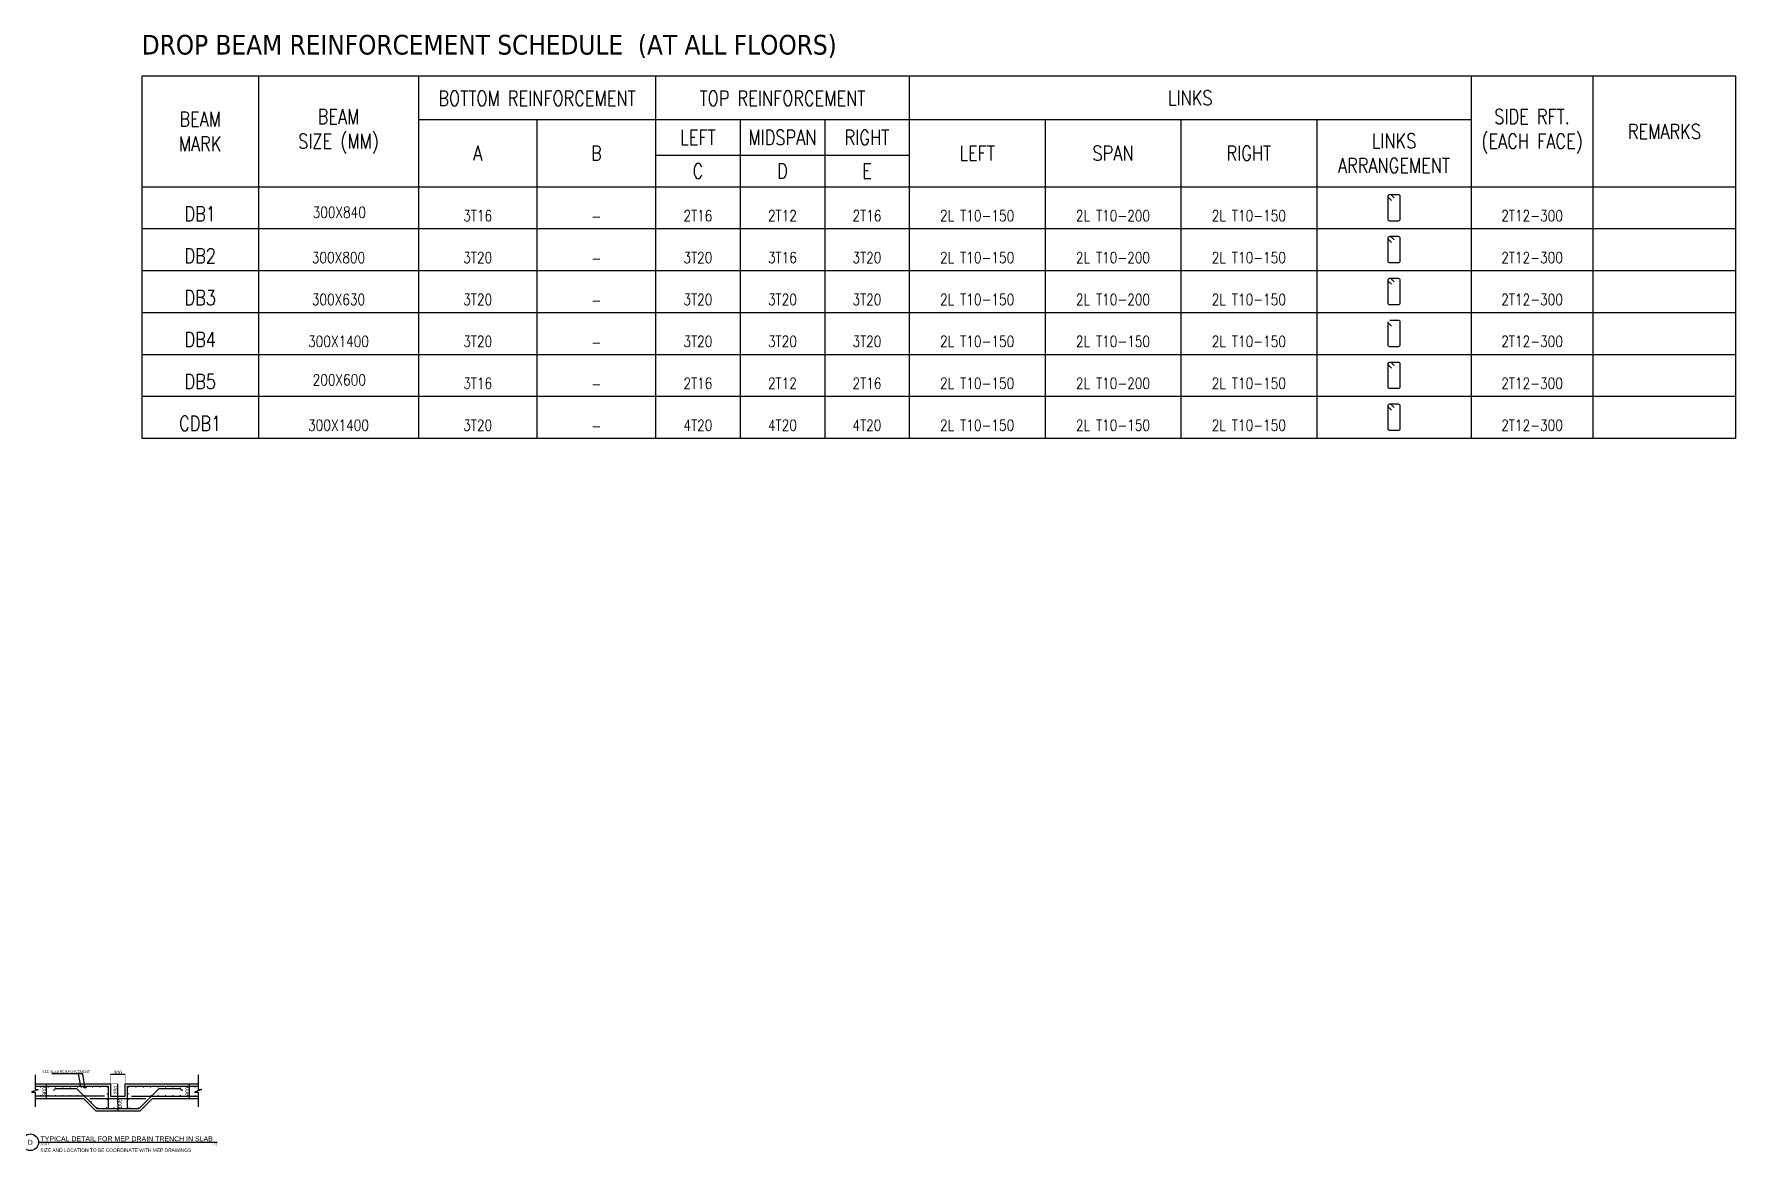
# Model space of a CAD drawing. Header units: inches. Extents: x -1387 to 66769, y -34670 to 11651.
# Drawn here: x 21640 to 56159, y -11027 to 11651 of the extents above; entities that cross this region are included whole.
import ezdxf
from ezdxf.enums import TextEntityAlignment as Align

# ---------------------------------------------------------------- set-up
doc = ezdxf.new("R2010")
doc.units = ezdxf.units.IN
doc.header["$MEASUREMENT"] = 0
doc.linetypes.add('typical details$0$DOT', pattern=[6.35, 0, -6.35])
doc.linetypes.add('typical details$0$HIDDEN', pattern=[9.525, 6.35, -3.175])
for name, color, linetype in [('typical details$0$S-Anno-Arrow', 83, 'Continuous'), ('typical details$0$S-Anno-Detail-Text', 41, 'Continuous'), ('typical details$0$S-Anno-Dim', 41, 'Continuous'), ('typical details$0$S-Anno-Reinf. Section-1', 60, 'Continuous'), ('typical details$0$S-Anno-Reinf. Section-2', 6, 'Continuous'), ('typical details$0$S-Anno-Sec-Line', 223, 'Continuous'), ('typical details$0$S-Anno-Symb-Detl @ 100', 42, 'Continuous'), ('typical details$0$S-Anno-Symb-Text2', 41, 'Continuous'), ('typical details$0$S-Anno-Symb-Txt', 140, 'Continuous'), ('typical details$0$S-Anno-Symb-Txt1', 140, 'Continuous'), ('XS - Beam Schedule$0$S-LEGEND', 2, 'Continuous'), ('XS - Beam Schedule$0$S-RBAR', 4, 'Continuous'), ('XS - Beam Schedule$0$S-TABLE', 155, 'Continuous'), ('XS - Beam Schedule$0$S-TEXT-TABLE', 91, 'Continuous')]:
    doc.layers.add(name, color=color, linetype=linetype)
doc.styles.add('typical details$0$01-EHAF-Arial Black', font='arial.ttf', dxfattribs={"height": 2.5})
doc.styles.add('typical details$0$02-EHAF-Arial', font='arial.ttf', dxfattribs={"height": 2})
doc.styles.add('typical details$0$04-EHAF-Arial', font='arial.ttf', dxfattribs={"height": 2})
doc.styles.add('typical details$0$DIM20', font='ARIALN.TTF')
doc.styles.add('typical details$0$S-DIMS', font='romant.shx', dxfattribs={"width": 0.8})
doc.styles.add('typical details$0$S-TEXT-ARIAL', font='arial.ttf')
doc.styles.add('XS - Beam Schedule$0$APG TABLE TXT', font='Simplex.shx', dxfattribs={"width": 0.8})
doc.styles.add('XS - Beam Schedule$0$S-Tahoma', font='tahoma.ttf')
doc.dimstyles.new('typical details$0$1-20', dxfattribs={"dimtxt": 75, "dimasz": 25, "dimexe": 1.5, "dimexo": 1.5, "dimgap": 0.8, "dimtad": 1, "dimdec": 0, "dimrnd": 50, "dimzin": 3, "dimdsep": 46, "dimtxsty": 'typical details$0$DIM20', "dimblk": 'typical details$0$QGA.01.S2.COLUMNS$0$_ArchTick', "dimcen": 2.5, "dimclrd": 1, "dimclre": 3, "dimclrt": 41, "dimazin": 2, "dimtfac": 0.75, "dimtdec": 0, "dimtix": 1, "dimtmove": 1, "dimatfit": 3, "dimfxl": 1, "dimtolj": 1, "dimtzin": 0, "dimarcsym": 0})
doc.dimstyles.new('typical details$0$S-DIMS', dxfattribs={"dimtxt": 220, "dimasz": 140, "dimexe": 70, "dimexo": 70, "dimgap": 100, "dimtad": 1, "dimdec": 0, "dimzin": 0, "dimdsep": 46, "dimtxsty": 'typical details$0$S-DIMS', "dimblk": 'typical details$0$_Oblique', "dimcen": 0.07, "dimdle": 70, "dimclrd": 2, "dimclre": 2, "dimclrt": 3, "dimadec": 0, "dimazin": 0, "dimtfac": 1, "dimtdec": 0, "dimtix": 1, "dimtmove": 2, "dimatfit": 0, "dimldrblk": 'typical details$0$_Oblique', "dimfxl": 1, "dimtolj": 1, "dimtzin": 0, "dimarcsym": 0})
doc.dimstyles.new('typical details$0$S-RBAR-DIMS', dxfattribs={"dimtxt": 220, "dimasz": 200, "dimexe": 0, "dimexo": 0, "dimgap": 0.01, "dimtad": 0, "dimdec": 0, "dimzin": 0, "dimdsep": 46, "dimtxsty": 'typical details$0$S-TEXT-ARIAL', "dimcen": 0.09, "dimse1": 1, "dimse2": 1, "dimclrd": 20, "dimclrt": 20, "dimadec": 0, "dimazin": 0, "dimtfac": 1, "dimtdec": 0, "dimtofl": 0, "dimtmove": 0, "dimatfit": 3, "dimfxl": 1, "dimtolj": 1, "dimtzin": 0, "dimarcsym": 0})

# ---------------------------------------------------------------- blocks, each defined once
blk = doc.blocks.new('typical details$0$QGA.01.S2.COLUMNS$0$_ArchTick')
at = {"color": 0, "linetype": 'ByBlock', "const_width": 0.15}
blk.add_lwpolyline([(-0.5, -0.5), (0.5, 0.5)], dxfattribs=at)
blk = doc.blocks.new('*D45')
at = {"layer": 'DEFPOINTS', "color": 0, "transparency": 16777216}
for p in [(23190, -9456), (23190, -9895), (23490, -9895)]:
    blk.add_point(p, dxfattribs=at)
at = {"layer": 'typical details$0$S-Anno-Dim', "color": 3, "linetype": 'typical details$0$DOT', "lineweight": -2, "transparency": 16777216}
for p, q in [((23190, -9893), (23190, -9455)), ((23490, -9893), (23490, -9455))]:
    blk.add_line(p, q, dxfattribs=at)
at = {"layer": 'typical details$0$S-Anno-Dim', "color": 1, "lineweight": -2, "transparency": 16777216}
blk.add_line((23490, -9456), (23190, -9456), dxfattribs=at)
at = {"layer": 'typical details$0$S-Anno-Dim', "color": 1, "lineweight": -2, "transparency": 16777216, "xscale": 25, "yscale": 25, "zscale": 25, "rotation": 180}
blk.add_blockref('typical details$0$QGA.01.S2.COLUMNS$0$_ArchTick', (23190, -9456), dxfattribs=at)
at = {"layer": 'typical details$0$S-Anno-Dim', "color": 1, "lineweight": -2, "transparency": 16777216, "xscale": 25, "yscale": 25, "zscale": 25}
blk.add_blockref('typical details$0$QGA.01.S2.COLUMNS$0$_ArchTick', (23490, -9456), dxfattribs=at)
at = {"layer": 'typical details$0$S-Anno-Dim', "color": 41, "transparency": 16777216, "insert": (23340, -9417), "char_height": 75, "attachment_point": 5, "style": 'typical details$0$DIM20'}
blk.add_mtext('\\A1;300', dxfattribs=at)
blk = doc.blocks.new('*D46')
at = {"layer": 'DEFPOINTS', "color": 0, "transparency": 16777216}
for p in [(23190, -9645), (23190, -9895), (23335, -9895)]:
    blk.add_point(p, dxfattribs=at)
at = {"layer": 'typical details$0$S-Anno-Dim', "color": 3, "linetype": 'typical details$0$DOT', "lineweight": -2, "transparency": 16777216}
for p, q in [((23192, -9645), (23337, -9645)), ((23192, -9895), (23337, -9895))]:
    blk.add_line(p, q, dxfattribs=at)
at = {"layer": 'typical details$0$S-Anno-Dim', "color": 1, "lineweight": -2, "transparency": 16777216}
blk.add_line((23335, -9645), (23335, -9895), dxfattribs=at)
at = {"layer": 'typical details$0$S-Anno-Dim', "color": 1, "lineweight": -2, "transparency": 16777216, "xscale": 25, "yscale": 25, "zscale": 25}
for p, rotation in [((23335, -9645), 90), ((23335, -9895), 270)]:
    blk.add_blockref('typical details$0$QGA.01.S2.COLUMNS$0$_ArchTick', p, dxfattribs=dict(at, rotation=rotation))
at = {"layer": 'typical details$0$S-Anno-Dim', "color": 41, "transparency": 16777216, "insert": (23296, -9770), "char_height": 75, "attachment_point": 5, "rotation": 90, "style": 'typical details$0$DIM20'}
blk.add_mtext('\\A1;250', dxfattribs=at)
blk = doc.blocks.new('*D40')
at = {"layer": 'DEFPOINTS', "color": 0, "transparency": 16777216}
for p in [(23335, -9895), (23339, -10195), (23339, -10195)]:
    blk.add_point(p, dxfattribs=at)
at = {"layer": 'typical details$0$S-Anno-Dim', "color": 1, "lineweight": -2, "transparency": 16777216}
blk.add_line((23335, -9895), (23339, -10195), dxfattribs=at)
at = {"layer": 'typical details$0$S-Anno-Dim', "color": 1, "lineweight": -2, "transparency": 16777216, "xscale": 25, "yscale": 25, "zscale": 25}
for p, rotation in [((23335, -9895), 90.75840229315322), ((23339, -10195), 270.7584022931533)]:
    blk.add_blockref('typical details$0$QGA.01.S2.COLUMNS$0$_ArchTick', p, dxfattribs=dict(at, rotation=rotation))
at = {"layer": 'typical details$0$S-Anno-Dim', "color": 41, "transparency": 16777216, "insert": (23376, -10044), "char_height": 75, "attachment_point": 5, "rotation": 270.7584, "style": 'typical details$0$DIM20'}
blk.add_mtext('\\A1;300', dxfattribs=at)
blk = doc.blocks.new('*D41')
at = {"layer": 'DEFPOINTS', "color": 0, "transparency": 16777216}
for p in [(24789, -9645), (24789, -9952), (24789, -9952)]:
    blk.add_point(p, dxfattribs=at)
at = {"layer": 'typical details$0$S-Anno-Dim', "color": 1, "lineweight": -2, "transparency": 16777216}
blk.add_line((24789, -9645), (24789, -9952), dxfattribs=at)
at = {"layer": 'typical details$0$S-Anno-Dim', "color": 1, "lineweight": -2, "transparency": 16777216, "xscale": 25, "yscale": 25, "zscale": 25}
for p, rotation in [((24789, -9645), 90), ((24789, -9952), 270)]:
    blk.add_blockref('typical details$0$QGA.01.S2.COLUMNS$0$_ArchTick', p, dxfattribs=dict(at, rotation=rotation))
at = {"layer": 'typical details$0$S-Anno-Dim', "color": 41, "transparency": 16777216, "insert": (24750, -9798), "char_height": 75, "attachment_point": 5, "rotation": 90, "style": 'typical details$0$DIM20'}
blk.add_mtext('\\A1;300', dxfattribs=at)
blk = doc.blocks.new('*U37')
blk.add_line((7.5, 0), (168.6, 0))
blk.add_circle((0, 0), 7.5)
at = {"layer": 'typical details$0$S-Anno-Symb-Text2', "style": 'typical details$0$02-EHAF-Arial'}
blk.add_text('SCALE', height=1.8, dxfattribs=at).set_placement((9.2, -1), align=Align.TOP_LEFT)
at = {"layer": 'typical details$0$S-Anno-Symb-Text2', "style": 'typical details$0$01-EHAF-Arial Black'}
blk.add_attdef('DWGNO', text='', height=4.5, dxfattribs=at).set_placement((0, 0), align=Align.MIDDLE_CENTER)
at = {"layer": 'typical details$0$S-Anno-Symb-Text2', "style": 'typical details$0$02-EHAF-Arial', "flags": 8}
blk.add_attdef('SCL', text='', height=1.8, dxfattribs=at).set_placement((168.6, -1), align=Align.TOP_RIGHT)
at = {"layer": 'typical details$0$S-Anno-Symb-Txt1', "style": 'typical details$0$01-EHAF-Arial Black'}
blk.add_attdef('TTL', text='', height=4.5, dxfattribs=at).set_placement((9.2, -0.4), align=Align.BOTTOM_LEFT)
blk = doc.blocks.new('*D42')
at = {"layer": 'DEFPOINTS', "color": 0, "transparency": 16777216}
for p in [(21889, -9645), (21889, -9952), (21889, -9952)]:
    blk.add_point(p, dxfattribs=at)
at = {"layer": 'typical details$0$S-Anno-Dim', "color": 1, "lineweight": -2, "transparency": 16777216}
blk.add_line((21889, -9645), (21889, -9952), dxfattribs=at)
at = {"layer": 'typical details$0$S-Anno-Dim', "color": 1, "lineweight": -2, "transparency": 16777216, "xscale": 25, "yscale": 25, "zscale": 25}
for p, rotation in [((21889, -9645), 90), ((21889, -9952), 270)]:
    blk.add_blockref('typical details$0$QGA.01.S2.COLUMNS$0$_ArchTick', p, dxfattribs=dict(at, rotation=rotation))
at = {"layer": 'typical details$0$S-Anno-Dim', "color": 41, "transparency": 16777216, "insert": (21850, -9798), "char_height": 75, "attachment_point": 5, "rotation": 90, "style": 'typical details$0$DIM20'}
blk.add_mtext('\\A1;300', dxfattribs=at)
blk = doc.blocks.new('typical details$0$_DotBlank')
at = {"color": 0, "linetype": 'ByBlock', "lineweight": -2}
blk.add_line((-0.5, 0), (-1, 0), dxfattribs=at)
blk.add_circle((0, 0), 0.5, dxfattribs=at)
blk = doc.blocks.new('typical details$0$_Oblique')
at = {"color": 0, "linetype": 'ByBlock', "lineweight": -2}
blk.add_line((-0.5, -0.5), (0.5, 0.5), dxfattribs=at)

msp = doc.modelspace()

# ---------------------------------------------------------------- linework, layer by layer
at = {"layer": 'typical details$0$S-Anno-Reinf. Section-1'}
for p, q in [((21661, -9692), (23143.2, -9692)), ((23066.5, -9897.5), (21661, -9897.5)), ((22774.1, -9942), (23906.9, -9942)), ((23143.2, -9692), (23143.2, -10147.5)), ((23537.8, -10147.5), (23537.8, -9692)), ((23537.8, -9692), (24970, -9692)), ((23614.4, -9897.5), (24970, -9897.5))]:
    msp.add_line(p, q, dxfattribs=at)
msp.add_lwpolyline([(22033.4, -9777.9), (22075.2, -9739.3), (22501.9, -9739.3), (22910.1, -10147.5), (23770.9, -10147.5), (24179.1, -9739.3), (24605.8, -9739.3), (24647.6, -9777.9)], dxfattribs=at)
at = {"layer": 'typical details$0$S-Anno-Reinf. Section-2', "const_width": 12}
for points in [[(21780, -9879.7, 1), (21768, -9879.7, 1)], [(21769.1, -9710, -1), (21781.1, -9710, -1)], [(21930, -9879.7, 1), (21918, -9879.7, 1)], [(21919.1, -9710, -1), (21931.1, -9710, -1)], [(22080, -9879.7, 1), (22068, -9879.7, 1)], [(22069.1, -9710, -1), (22081.1, -9710, -1)], [(22230, -9879.7, 1), (22218, -9879.7, 1)], [(22219.1, -9710, -1), (22231.1, -9710, -1)], [(22380, -9879.7, 1), (22368, -9879.7, 1)], [(22369.1, -9710, -1), (22381.1, -9710, -1)], [(22530, -9879.7, 1), (22518, -9879.7, 1)], [(22519.1, -9710, -1), (22531.1, -9710, -1)], [(22670.1, -9879.7, 1), (22658.1, -9879.7, 1)], [(22669.1, -9710, -1), (22681.1, -9710, -1)], [(22802.5, -10003.1, 1), (22790.5, -10003.1, 1)], [(22819.1, -9710, -1), (22831.1, -9710, -1)], [(22969.1, -9710, -1), (22981.1, -9710, -1)], [(23119.1, -9710, -1), (23131.1, -9710, -1)], [(23119.1, -9846.2, -1), (23131.1, -9846.2, -1)], [(23119.1, -9958.8, -1), (23131.1, -9958.8, -1)], [(23358.1, -9958.8, 1), (23346.1, -9958.8, 1)], [(23561.9, -9710, 1), (23549.9, -9710, 1)], [(23561.9, -9846.2, 1), (23549.9, -9846.2, 1)], [(23561.9, -9958.8, 1), (23549.9, -9958.8, 1)], [(23711.9, -9710, 1), (23699.9, -9710, 1)], [(23861.9, -9710, 1), (23849.9, -9710, 1)], [(24011.9, -9710, 1), (23999.9, -9710, 1)], [(24010.9, -9879.7, -1), (24022.9, -9879.7, -1)], [(24161.9, -9710, 1), (24149.9, -9710, 1)], [(24151, -9879.7, -1), (24163, -9879.7, -1)], [(24311.9, -9710, 1), (24299.9, -9710, 1)], [(24301, -9879.7, -1), (24313, -9879.7, -1)], [(24461.9, -9710, 1), (24449.9, -9710, 1)], [(24451, -9879.7, -1), (24463, -9879.7, -1)], [(24611.9, -9710, 1), (24599.9, -9710, 1)], [(24601, -9879.7, -1), (24613, -9879.7, -1)], [(24761.9, -9710, 1), (24749.9, -9710, 1)], [(24751, -9879.7, -1), (24763, -9879.7, -1)], [(24911.9, -9710, 1), (24899.9, -9710, 1)], [(24901, -9879.7, -1), (24913, -9879.7, -1)], [(22927.9, -10128.5, 1), (22915.9, -10128.5, 1)], [(23117.8, -10128.5, 1), (23105.8, -10128.5, 1)], [(23267.8, -10128.5, 1), (23255.8, -10128.5, 1)], [(23417.8, -10128.5, 1), (23405.8, -10128.5, 1)], [(23563.2, -10128.5, -1), (23575.2, -10128.5, -1)], [(23751.9, -10128.5, -1), (23763.9, -10128.5, -1)]]:
    msp.add_lwpolyline(points, format="xyb", close=True, dxfattribs=at)
at = {"layer": 'typical details$0$S-Anno-Sec-Line', "linetype": 'typical details$0$HIDDEN', "ltscale": 0.2}
for points in [[(21661, -9453.2), (21661, -9756.6), (21732.1, -9756.6), (21586.4, -9813), (21661, -9813), (21661, -10114.1)], [(24970, -9453.2), (24970, -9756.6), (25041.1, -9756.6), (24895.4, -9813), (24970, -9813), (24970, -10114.1)]]:
    msp.add_lwpolyline(points, dxfattribs=at)
at = {"layer": 'typical details$0$S-Anno-Sec-Line'}
for points in [[(21661, -9644.8), (23190.5, -9644.8), (23190.5, -9894.8), (23490.5, -9894.8), (23490.5, -9644.8), (24970, -9644.8)], [(21661, -9944.8), (22640.5, -9944.8), (22890.5, -10194.8), (23790.5, -10194.8), (24040.5, -9944.8), (24970, -9944.8)]]:
    msp.add_lwpolyline(points, dxfattribs=at)
at = {"layer": 'XS - Beam Schedule$0$S-RBAR'}
for points in [[(49113.6, 8334.3, -1.0000001), (49166.7, 8387.4), (49227, 8327)], [(49140.1, 8398.3), (49305.1, 8398.3, -0.4142136), (49342.6, 8360.8), (49342.6, 7895.8, -0.4142136), (49305.1, 7858.3), (49140.1, 7858.3, -0.4142136), (49102.6, 7895.8), (49102.6, 8360.8, -0.6681786)], [(49174, 8274), (49113.6, 8334.3, -0.6681786)], [(49113.6, 7484.3, -1.0000001), (49166.7, 7537.4), (49227, 7477)], [(49140.1, 7548.3), (49305.1, 7548.3, -0.4142136), (49342.6, 7510.8), (49342.6, 7045.8, -0.4142136), (49305.1, 7008.3), (49140.1, 7008.3, -0.4142136), (49102.6, 7045.8), (49102.6, 7510.8, -0.6681786)], [(49174, 7424), (49113.6, 7484.3, -0.6681786)], [(49113.6, 6634.3, -1.0000001), (49166.7, 6687.4), (49227, 6627)], [(49140.1, 6698.3), (49305.1, 6698.3, -0.4142136), (49342.6, 6660.8), (49342.6, 6195.8, -0.4142136), (49305.1, 6158.3), (49140.1, 6158.3, -0.4142136), (49102.6, 6195.8), (49102.6, 6660.8, -0.6681786)], [(49174, 6574), (49113.6, 6634.3, -0.6681786)], [(49140.1, 5848.3), (49305.1, 5848.3, -0.4142136), (49342.6, 5810.8), (49342.6, 5345.8, -0.4142136), (49305.1, 5308.3), (49140.1, 5308.3, -0.4142136), (49102.6, 5345.8), (49102.6, 5810.8, -0.6681786)], [(49174, 5724), (49113.6, 5784.3, -0.6681786)], [(49113.6, 4934.3, -1.0000001), (49166.7, 4987.4), (49227, 4927)], [(49140.1, 4998.3), (49305.1, 4998.3, -0.4142136), (49342.6, 4960.8), (49342.6, 4495.8, -0.4142136), (49305.1, 4458.3), (49140.1, 4458.3, -0.4142136), (49102.6, 4495.8), (49102.6, 4960.8, -0.6681786)], [(49174, 4874), (49113.6, 4934.3, -0.6681786)], [(49113.6, 4084.3, -1.0000001), (49166.7, 4137.4), (49227, 4077)], [(49140.1, 4148.3), (49305.1, 4148.3, -0.4142136), (49342.6, 4110.8), (49342.6, 3645.8, -0.4142136), (49305.1, 3608.3), (49140.1, 3608.3, -0.4142136), (49102.6, 3645.8), (49102.6, 4110.8, -0.6681786)], [(49113.6, 4084.3, -1.0000001), (49166.7, 4137.4), (49227, 4077)], [(49113.6, 4084.3, -1.0000001), (49166.7, 4137.4), (49227, 4077)], [(49174, 4024), (49113.6, 4084.3, -0.6681786)]]:
    msp.add_lwpolyline(points, format="xyb", dxfattribs=at)
at = {"layer": 'XS - Beam Schedule$0$S-TABLE'}
for p, q in [((26194.7, 10798.9), (26194.7, 3453.3)), ((29434.7, 10798.9), (29434.7, 3453.3)), ((39390, 10798.9), (39390, 3453.3)), ((50789, 10798.9), (50789, 3453.3)), ((53257.2, 10798.9), (53257.2, 3453.3)), ((29434.7, 9917.4), (50789, 9917.4)), ((31840.9, 9917.4), (31840.9, 3453.3)), ((35961.4, 9917.4), (35961.4, 3453.3)), ((37675.7, 9917.4), (37675.7, 3453.3)), ((42145.4, 9917.4), (42145.4, 3453.3)), ((44900.9, 9917.4), (44900.9, 3453.3)), ((47656.3, 9917.4), (47656.3, 3453.3)), ((34247.1, 9192), (39390, 9192)), ((23823.9, 8553.3), (56158.5, 8553.3)), ((23823.9, 7703.3), (56158.5, 7703.3)), ((23823.9, 6853.3), (56158.5, 6853.3)), ((23823.9, 6003.3), (56158.5, 6003.3)), ((23823.9, 6003.3), (56158.5, 6003.3)), ((23823.9, 5153.3), (56158.5, 5153.3)), ((23823.9, 4303.3), (56158.5, 4303.3))]:
    msp.add_line(p, q, dxfattribs=at)
at = {"layer": 'XS - Beam Schedule$0$S-TABLE', "color": 5}
msp.add_line((23823.9, 8553.3), (56158.5, 8553.3), dxfattribs=at)
msp.add_lwpolyline([(56158.5, 3453.3), (56158.5, 10798.9), (23823.9, 10798.9), (23823.9, 3453.3)], close=True, dxfattribs=at)
at = {"layer": 'XS - Beam Schedule$0$S-TABLE'}
msp.add_lwpolyline([(34247.1, 10798.9), (34247.1, 3453.3)], dxfattribs=at)

# ---------------------------------------------------------------- block references
at = {"layer": 'typical details$0$S-Anno-Symb-Detl @ 100'}
ref = msp.add_blockref('*U37', (21563, -10830.5), dxfattribs=dict(at, xscale=22.5, yscale=22.5, zscale=22.5))
ref.add_attrib('DWGNO', 'D', dxfattribs={"layer": 'typical details$0$S-Anno-Symb-Text2', "height": 101.2, "rotation": 359.99999, "style": 'typical details$0$01-EHAF-Arial Black'}).set_placement((21563, -10830.5), align=Align.MIDDLE_CENTER)
ref.add_attrib('TTL', 'TYPICAL DETAIL FOR MEP DRAIN TRENCH IN SLAB', dxfattribs={"layer": 'typical details$0$S-Anno-Symb-Txt1', "height": 101.25, "rotation": 359.99999, "style": 'typical details$0$01-EHAF-Arial Black'}).set_placement((21769.8, -10840.6), align=Align.BOTTOM_LEFT)
ref.add_attrib('SCL', '1:25', dxfattribs={"layer": 'typical details$0$S-Anno-Symb-Text2', "height": 40.5, "rotation": 359.99999, "style": 'typical details$0$02-EHAF-Arial'}).set_placement((25356.1, -10853), align=Align.TOP_RIGHT)

# ---------------------------------------------------------------- texts
at = {"layer": 'typical details$0$S-Anno-Detail-Text', "style": 'typical details$0$04-EHAF-Arial'}
msp.add_text('SEE SLAB REINFORCEMENT', height=50, dxfattribs=at).set_placement((21806.8, -9423.8))
at = {"layer": 'typical details$0$S-Anno-Symb-Txt', "style": 'typical details$0$04-EHAF-Arial'}
msp.add_text('SIZE AND LOCATION TO BE COORDINATE WITH MEP DRAWINGS', height=70, rotation=359.99999, dxfattribs=at).set_placement((21767.7, -11025.6))
at = {"layer": 'XS - Beam Schedule$0$S-LEGEND', "style": 'XS - Beam Schedule$0$S-Tahoma'}
msp.add_text('DROP BEAM REINFORCEMENT SCHEDULE  (AT ALL FLOORS)', height=400, dxfattribs=at).set_placement((23823.9, 11235))
at = {"layer": 'XS - Beam Schedule$0$S-TEXT-TABLE', "style": 'XS - Beam Schedule$0$APG TABLE TXT', "width": 0.8}
for s, p in [('DB1', (25009.3, 8003.3)), ('DB2', (25009.3, 7153.3)), ('DB3', (25009.3, 6303.3)), ('DB4', (25009.3, 5453.3)), ('DB5', (25009.3, 4603.3)), ('CDB1', (25009.3, 3753.3))]:
    msp.add_text(s, height=300, dxfattribs=at).set_placement(p, align=Align.MIDDLE_CENTER)
for s, p in [('300X840', (27830.7, 8034.5)), ('3T16', (30637.8, 7965.8)), ('2T16', (35104.3, 7965.8)), ('2T12', (36818.5, 7965.8)), ('2T16', (38532.8, 7965.8)), ('2L T10-150', (40767.7, 7965.8)), ('2L T10-200', (43523.1, 7965.8)), ('2L T10-150', (46278.6, 7965.8)), ('2T12-300', (52023.1, 7965.8)), ('-', (33044, 7949.8)), ('300X800', (27814.7, 7115.8)), ('3T20', (30637.8, 7115.8)), ('-', (33044, 7099.8)), ('3T20', (35104.3, 7115.8)), ('3T16', (36818.5, 7115.8)), ('3T20', (38532.8, 7115.8)), ('2L T10-150', (40767.7, 7115.8)), ('2L T10-200', (43523.1, 7115.8)), ('2L T10-150', (46278.6, 7115.8)), ('2T12-300', (52023.1, 7115.8)), ('300X630', (27814.7, 6265.8)), ('3T20', (30637.8, 6265.8)), ('-', (33044, 6249.8)), ('3T20', (35104.3, 6265.8)), ('3T20', (36818.5, 6265.8)), ('3T20', (38532.8, 6265.8)), ('2L T10-150', (40767.7, 6265.8)), ('2L T10-200', (43523.1, 6265.8)), ('2L T10-150', (46278.6, 6265.8)), ('2T12-300', (52023.1, 6265.8)), ('300X1400', (27814.7, 5415.8)), ('3T20', (30637.8, 5415.8)), ('3T20', (35104.3, 5415.8)), ('3T20', (36818.5, 5415.8)), ('3T20', (38532.8, 5415.8)), ('2L T10-150', (40767.7, 5415.8)), ('2L T10-150', (43523.1, 5415.8)), ('2L T10-150', (46278.6, 5415.8)), ('2T12-300', (52023.1, 5415.8)), ('-', (33044, 5399.8)), ('200X600', (27830.7, 4634.5)), ('3T16', (30637.8, 4565.8)), ('-', (33044, 4549.8)), ('2T16', (35104.3, 4565.8)), ('2T12', (36818.5, 4565.8)), ('2T16', (38532.8, 4565.8)), ('2L T10-150', (40767.7, 4565.8)), ('2L T10-200', (43523.1, 4565.8)), ('2L T10-150', (46278.6, 4565.8)), ('2T12-300', (52023.1, 4565.8)), ('300X1400', (27814.7, 3715.8)), ('3T20', (30637.8, 3715.8)), ('4T20', (35104.3, 3715.8)), ('4T20', (36818.5, 3715.8)), ('4T20', (38532.8, 3715.8)), ('2L T10-150', (40767.7, 3715.8)), ('2L T10-150', (43523.1, 3715.8)), ('2L T10-150', (46278.6, 3715.8)), ('2T12-300', (52023.1, 3715.8)), ('-', (33044, 3699.8))]:
    msp.add_text(s, height=225, dxfattribs=at).set_placement(p, align=Align.MIDDLE)
at = {"layer": 'XS - Beam Schedule$0$S-TEXT-TABLE', "color": 141, "char_height": 300, "attachment_point": 5, "style": 'XS - Beam Schedule$0$APG TABLE TXT'}
for s, insert, width in [('BOTTOM REINFORCEMENT', (31840.9, 10346.5), 4505.857), ('TOP REINFORCEMENT', (36818.5, 10346.5), 4505.857), ('LINKS', (45089.5, 10358.2), 940.143), ('BEAM\\PMARK', (25009.3, 9676.1), 891.429), ('BEAM\\PSIZE (MM)', (27814.7, 9676.1), 1774.429), ('SIDE RFT.\\P(EACH FACE)', (52023.1, 9676.1), 2334.429), ('LEFT', (35104.3, 9554.7), 940.143), ('MIDSPAN', (36818.5, 9554.7), 940.143), ('RIGHT', (38532.8, 9554.7), 940.143), ('REMARKS', (54707.9, 9676.1), 2334.429), ('A', (30637.8, 9235.4), 940.143), ('B', (33044, 9235.4), 940.143), ('LEFT', (40767.7, 9235.4), 940.143), ('SPAN', (43523.1, 9235.4), 940.143), ('RIGHT', (46278.6, 9235.4), 940.143), ('LINKS\\PARRANGEMENT', (49222.6, 9235.4), 940.143), ('C', (35104.3, 8872.7), 940.143), ('D', (36818.5, 8872.7), 940.143), ('E', (38532.8, 8872.7), 940.143)]:
    msp.add_mtext(s, dxfattribs=dict(at, insert=insert, width=width))

# ---------------------------------------------------------------- dimensions: what is measured, and where the dimension line sits
at = {"layer": 'typical details$0$S-Anno-Dim'}
for p1, p2, distance, picture, middle in [((21888.9, -9644.8), (21888.9, -9952.2), 0, '*D42', (21849.8, -9798.5)), ((23490.5, -9894.8), (23190.5, -9894.8), -438.6, '*D45', (23340.5, -9417.1)), ((23190.5, -9644.8), (23190.5, -9894.8), 144.7, '*D46', (23296.1, -9769.8)), ((24788.9, -9644.8), (24788.9, -9952.2), 0, '*D41', (24749.8, -9798.5)), ((23335.2, -9894.8), (23339.2, -10194.8), 0, '*D40', (23376.3, -10044.2))]:
    dim = msp.add_aligned_dim(p1=p1, p2=p2, distance=distance, dimstyle='typical details$0$1-20', dxfattribs=at)
    dim.commit()
    dim.dimension.update_dxf_attribs({"geometry": picture, "text_midpoint": middle})

# ---------------------------------------------------------------- leaders
at = {"layer": 'typical details$0$S-Anno-Arrow', "ltscale": 0.04}
msp.add_leader([(22671.8, -9707.2), (22627.9, -9442.4), (21999, -9442.4)], dimstyle='typical details$0$S-RBAR-DIMS', override={"dimasz": 50, "dimclrd": 256, "dimldrblk": 'typical details$0$_DotBlank'}, dxfattribs=at)
at = {"layer": 'typical details$0$S-Anno-Arrow', "ltscale": 0.01}
msp.add_leader([(22588.4, -9694.7), (22544.6, -9442.4), (21999, -9442.4)], dimstyle='typical details$0$S-DIMS', override={"dimasz": 50, "dimtad": 0, "dimclrd": 256}, dxfattribs=at)

doc.saveas('drawing.dxf')
